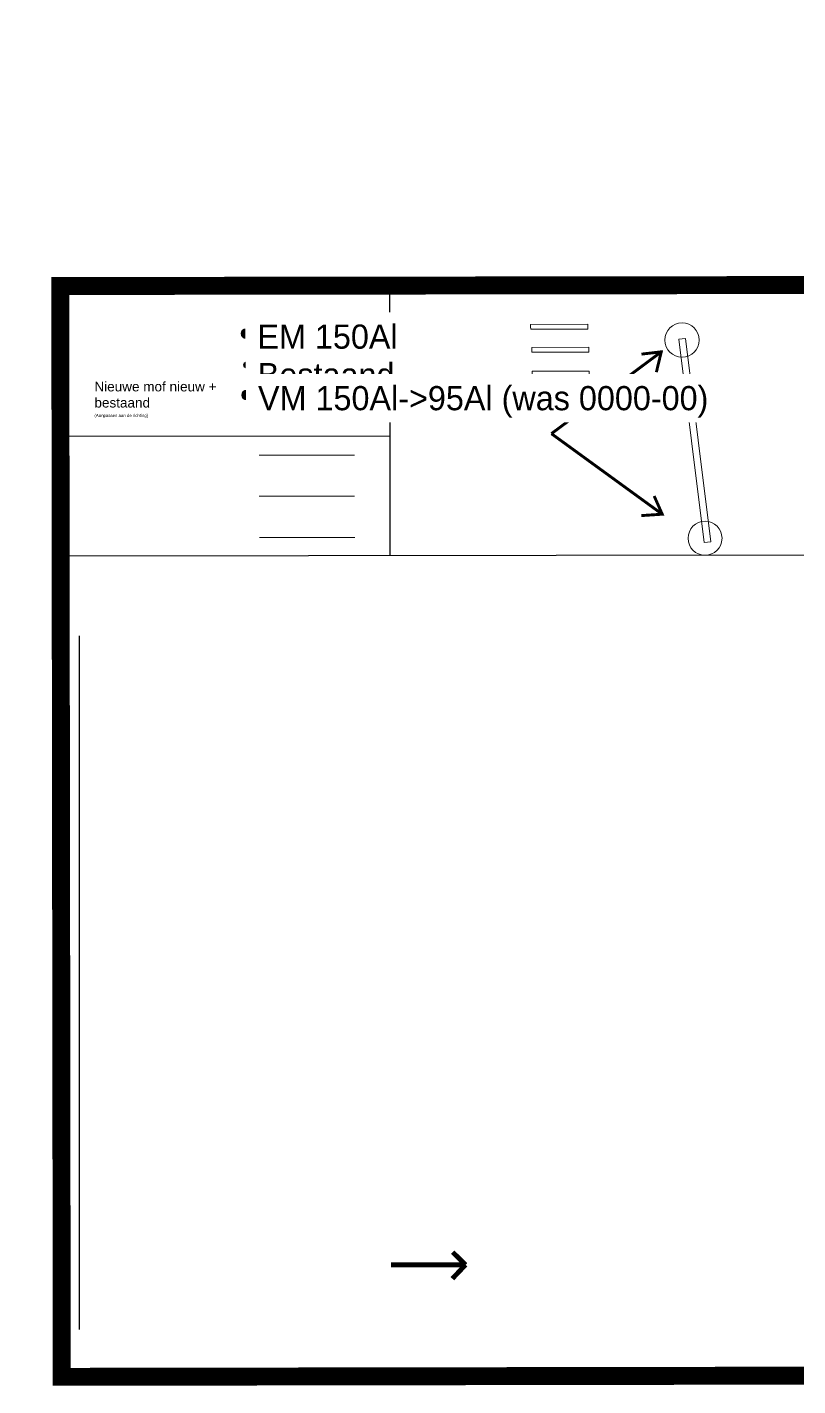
# Model space of a CAD drawing. Header units: metres. Extents: x 342 to 10732, y 11 to 2199.
# Drawn here: x 629.1 to 708.8, y 91.1 to 231.5 of the extents above; entities that cross this region are included whole.
import ezdxf
from ezdxf.enums import TextEntityAlignment as Align

# ---------------------------------------------------------------- set-up
doc = ezdxf.new("R2018")
doc.units = ezdxf.units.M
doc.linetypes.add('DASHDOT', pattern=[1, 0.5, -0.25, 0, -0.25])
doc.linetypes.add('DASHED', pattern=[0.75, 0.5, -0.25])
doc.layers.get('Defpoints').update_dxf_attribs({"lineweight": 5})
for name, color, linetype, lineweight in [('01 - Bestaande kabel', 125, 'Continuous', 0), ('01 - Geulbak', 18, 'Continuous', 0), ('01 - Mantelbuis', 6, 'Continuous', 0), ('Aansluiting LS K09', 104, 'DASHED', 0), ('Aansluiting LS K10', 1, 'DASHED', 0), ('Aansluiting MS', 6, 'DASHED', 0), ('Akkoord', 1, 'Continuous', 0), ('Knooppunt LS AM', 7, 'Continuous', 0)]:
    doc.layers.add(name, color=color, linetype=linetype, lineweight=lineweight)
doc.layers.add('01 - Station', color=7, linetype='Continuous')
doc.layers.add('01-Te Rooien Kabel', color=7, linetype='DASHDOT', lineweight=0, true_color=0x1940ff)
doc.layers.add('Aansluiting LS K05', color=7, linetype='DASHED', lineweight=0, true_color=0xeb00eb)
doc.styles.get("Standard").update_dxf_attribs({"font": 'arial.ttf'})
doc.styles.add('TM-0.5', font='', dxfattribs={"height": 0.5})
doc.styles.get('TM-0.5').set_extended_font_data('Arial Nova Light')
doc.dimstyles.get("Standard").update_dxf_attribs({"dimtxt": 0.18, "dimasz": 0.18, "dimexe": 0.18, "dimexo": 0.0625, "dimgap": 0.09, "dimtad": 0, "dimtih": 1, "dimtoh": 1, "dimdec": 4, "dimzin": 0, "dimdsep": 46, "dimtxsty": 'Standard', "dimcen": 0.09, "dimadec": 0, "dimazin": 0, "dimtfac": 1, "dimtdec": 4, "dimtofl": 0, "dimtmove": 0, "dimatfit": 3, "dimfxl": 1, "dimtolj": 1, "dimtzin": 0, "dimarcsym": 0})

# ---------------------------------------------------------------- blocks, each defined once
blk = doc.blocks.new('*D139')
at = {"layer": '01 - Station', "color": 0, "lineweight": -2, "transparency": 16777216}
for p, q in [((586.63, 172.63), (586.63, 173.38)), ((586.81, 173.2), (588.24, 173.2)), ((590.38, 173.2), (588.88, 173.2)), ((590.56, 172.63), (590.56, 173.38))]:
    blk.add_line(p, q, dxfattribs=at)
at = {"layer": '01 - Station', "color": 0, "transparency": 16777216}
for points in [[(586.81, 173.23), (586.81, 173.17), (586.63, 173.2)], [(590.38, 173.23), (590.38, 173.17), (590.56, 173.2)]]:
    blk.add_solid(points, dxfattribs=at)
at = {"layer": 'Defpoints', "color": 0, "transparency": 16777216}
for p in [(590.56, 173.2), (586.63, 172.57), (590.56, 172.57)]:
    blk.add_point(p, dxfattribs=at)
at = {"layer": '01 - Station', "color": 0, "transparency": 16777216, "insert": (588.56, 173.2), "char_height": 25, "attachment_point": 5}
blk.add_mtext('\\A1;{\\H0.0044x;\\P3.9220}', dxfattribs=at)
blk = doc.blocks.new('*D140')
at = {"layer": '01 - Station', "color": 0, "lineweight": -2, "transparency": 16777216}
for p, q in [((590.62, 172.57), (591.54, 172.57)), ((591.36, 172.39), (591.36, 170.42)), ((591.36, 168.17), (591.36, 170.13)), ((590.62, 167.99), (591.54, 167.99))]:
    blk.add_line(p, q, dxfattribs=at)
at = {"layer": '01 - Station', "color": 0, "transparency": 16777216}
for points in [[(591.33, 172.39), (591.39, 172.39), (591.36, 172.57)], [(591.33, 168.17), (591.39, 168.17), (591.36, 167.99)]]:
    blk.add_solid(points, dxfattribs=at)
at = {"layer": 'Defpoints', "color": 0, "transparency": 16777216}
for p in [(590.56, 172.57), (591.36, 172.57), (590.56, 167.99)]:
    blk.add_point(p, dxfattribs=at)
at = {"layer": '01 - Station', "color": 0, "transparency": 16777216, "insert": (591.36, 170.28), "char_height": 25, "attachment_point": 5}
blk.add_mtext('\\A1;{\\H0.0044x;4.5760}', dxfattribs=at)
blk = doc.blocks.new('*D130')
at = {"layer": '01 - Station', "color": 0, "lineweight": -2, "transparency": 16777216}
for p, q in [((586.6, 163.66), (586.6, 164.42)), ((590.52, 163.66), (590.52, 164.42)), ((586.78, 164.24), (588.25, 164.24)), ((590.34, 164.24), (588.88, 164.24))]:
    blk.add_line(p, q, dxfattribs=at)
at = {"layer": '01 - Station', "color": 0, "transparency": 16777216}
for points in [[(586.78, 164.27), (586.78, 164.21), (586.6, 164.24)], [(590.34, 164.27), (590.34, 164.21), (590.52, 164.24)]]:
    blk.add_solid(points, dxfattribs=at)
at = {"layer": 'Defpoints', "color": 0, "transparency": 16777216}
for p in [(586.6, 163.6), (590.52, 164.24), (590.52, 163.6)]:
    blk.add_point(p, dxfattribs=at)
at = {"layer": '01 - Station', "color": 0, "transparency": 16777216, "insert": (588.56, 164.24), "char_height": 25, "attachment_point": 5}
blk.add_mtext('\\A1;{\\H0.0044x;3.9220}', dxfattribs=at)
blk = doc.blocks.new('*D131')
at = {"layer": '01 - Station', "color": 0, "lineweight": -2, "transparency": 16777216}
for p, q in [((590.59, 163.6), (591.51, 163.6)), ((591.33, 163.42), (591.33, 161.46)), ((591.33, 159.21), (591.33, 161.17)), ((590.59, 159.03), (591.51, 159.03))]:
    blk.add_line(p, q, dxfattribs=at)
at = {"layer": '01 - Station', "color": 0, "transparency": 16777216}
for points in [[(591.3, 163.42), (591.36, 163.42), (591.33, 163.6)], [(591.3, 159.21), (591.36, 159.21), (591.33, 159.03)]]:
    blk.add_solid(points, dxfattribs=at)
at = {"layer": 'Defpoints', "color": 0, "transparency": 16777216}
for p in [(590.52, 163.6), (591.33, 163.6), (590.52, 159.03)]:
    blk.add_point(p, dxfattribs=at)
at = {"layer": '01 - Station', "color": 0, "transparency": 16777216, "insert": (591.33, 161.31), "char_height": 25, "attachment_point": 5}
blk.add_mtext('\\A1;{\\H0.0044x;4.5760}', dxfattribs=at)
blk = doc.blocks.new('*U205')
h = blk.add_hatch(color=0)
h.dxf.hatch_style = 1
h.paths.add_polyline_path([(0, 0.5), (0, -0.5, 0.414214), (0.5, 0, 0.414214)])
at = {"layer": '01 - Bestaande kabel'}
h = blk.add_hatch(color=256, dxfattribs=at)
h.dxf.hatch_style = 1
h.paths.add_polyline_path([(-0.5, 0, 0.414214), (0, -0.5), (0, 0.5, 0.414214)])
blk.add_lwpolyline([(0, 0.5), (0, -0.5)], dxfattribs=at)
at = {"layer": '01 - Station'}
blk.add_lwpolyline([(0, 0.5), (0, -0.5)], dxfattribs=at)
at = {"layer": 'Knooppunt LS AM'}
blk.add_circle((0, 0), 0.5, dxfattribs=at)
at = {"lineweight": 30, "flags": 104}
blk.add_attdef('MOF_TEKST', text='', height=0.45, dxfattribs=at).set_placement((1.18, 0.93), align=Align.TOP_LEFT)
blk = doc.blocks.new('NIEUWE MOF')
h = blk.add_hatch(color=0)
h.dxf.hatch_style = 1
edge = h.paths.add_edge_path()
edge.add_arc((0, 0), 0.5, 0, 360)
at = {"layer": 'Knooppunt LS AM'}
blk.add_circle((0, 0), 0.5, dxfattribs=at)
at = {"lineweight": 30, "flags": 104}
blk.add_attdef('MOF_TEKST', text='', height=0.45, dxfattribs=at).set_placement((1.18, 0.93), align=Align.TOP_LEFT)
blk = doc.blocks.new('BESTAANDE MOF')
at = {"layer": '01 - Bestaande kabel', "transparency": 33554687}
h = blk.add_hatch(color=256, dxfattribs=at)
h.dxf.hatch_style = 1
edge = h.paths.add_edge_path()
edge.add_arc((0, 0), 0.305, 0, 360)
at = {"color": 7, "true_color": 0xffffff}
blk.add_circle((0, 0), 0.305, dxfattribs=at)

msp = doc.modelspace()

# ---------------------------------------------------------------- linework, layer by layer
at = {"layer": '01 - Bestaande kabel', "const_width": 0.1}
msp.add_lwpolyline([(653.11085, 178.79761), (662.99457, 178.79761)], dxfattribs=at)
at = {"layer": '01 - Mantelbuis', "color": 6, "linetype": 'Continuous'}
for p, q in [((681.15682, 200.8111), (687.05764, 200.82598)), ((681.15682, 200.8111), (681.15745, 200.56111)), ((681.15808, 200.31111), (681.15745, 200.56111)), ((681.15808, 200.31111), (687.0589, 200.32598)), ((687.05764, 200.82598), (687.05827, 200.57598)), ((687.0589, 200.32598), (687.05827, 200.57598)), ((681.26331, 198.4336), (687.16413, 198.44847)), ((681.26331, 198.4336), (681.26394, 198.1836)), ((681.26457, 197.9336), (681.26394, 198.1836)), ((687.16413, 198.44847), (687.16476, 198.19847)), ((687.16539, 197.94847), (687.16476, 198.19847)), ((696.45461, 199.27995), (696.80192, 199.32324)), ((699.07433, 178.26265), (696.45461, 199.27995)), ((697.14923, 199.36654), (696.80192, 199.32324)), ((699.76896, 178.34924), (697.14923, 199.36654)), ((681.26457, 197.9336), (687.16539, 197.94847)), ((681.31808, 195.97074), (687.2189, 195.98561)), ((681.31808, 195.97074), (681.31871, 195.72074)), ((681.31935, 195.47074), (681.31871, 195.72074)), ((681.31935, 195.47074), (687.22016, 195.48561)), ((687.2189, 195.98561), (687.21953, 195.73561)), ((687.22016, 195.48561), (687.21953, 195.73561)), ((699.07433, 178.26265), (699.42165, 178.30595)), ((699.76896, 178.34924), (699.42165, 178.30595))]:
    msp.add_line(p, q, dxfattribs=at)
at = {"layer": '01 - Station'}
for points in [[(632.56494, 189.25046), (666.58641, 189.29564)], [(632.58147, 176.87618), (709.41058, 176.97821)], [(634.50453, 168.62815), (634.50453, 96.89519)]]:
    msp.add_lwpolyline(points, dxfattribs=at)
at = {"layer": '01 - Station', "const_width": 0.5}
for points in [[(674.43343, 103.59727), (673.09777, 104.89785)], [(666.72774, 103.59727), (674.43343, 103.59727)], [(674.43343, 103.59727), (673.06352, 102.15979)]]:
    msp.add_lwpolyline(points, dxfattribs=at)
at = {"layer": '01-Te Rooien Kabel', "ltscale": 0.0035, "const_width": 0.1}
msp.add_lwpolyline([(653.0814, 183.04837), (662.96513, 183.04837)], dxfattribs=at)
at = {"layer": 'Aansluiting LS K09', "linetype": 'Continuous', "const_width": 1.85405}
msp.add_lwpolyline([(799.81021, 205.00432), (799.95518, 92.27835), (632.69464, 92.01073), (632.54425, 204.78218), (799.81021, 205.00432)], dxfattribs=at)
at = {"layer": 'Aansluiting LS K10', "linetype": 'Continuous'}
for centre, radius in [((696.81011, 199.19096), 1.77201), ((699.17775, 178.70002), 1.75648)]:
    msp.add_circle(centre, radius, dxfattribs=at)
at = {"layer": 'Aansluiting MS', "ltscale": 0.0035, "const_width": 0.1}
msp.add_lwpolyline([(653.0814, 187.29914), (662.96513, 187.29914)], dxfattribs=at)
at = {"layer": 'Akkoord', "linetype": 'Continuous', "const_width": 0.3}
for points in [[(683.30444, 189.51713), (694.65624, 197.97936)], [(694.15098, 195.8789), (694.65624, 197.97936), (692.61068, 197.7406)], [(683.30444, 189.51713), (694.75607, 181.19048)], [(692.60032, 181.04918), (694.75607, 181.19048), (693.92061, 183.07286)]]:
    msp.add_lwpolyline(points, dxfattribs=at)

# ---------------------------------------------------------------- texts
at = {"insert": (636.07144, 194.88795), "char_height": 1, "attachment_point": 1, "style": 'TM-0.5'}
msp.add_mtext_dynamic_manual_height_columns('Nieuwe mof nieuw + bestaand^J{\\H0.31813x;(Aanpassen aan de richting)}', width=12.9354408, gutter_width=4.4034, heights=[8.34883], dxfattribs=at)
at = {"layer": '01 - Geulbak', "color": 7, "insert": (654.35797, 200.03011), "char_height": 0.45, "attachment_point": 1, "style": 'TM-0.5'}
msp.add_mtext_dynamic_manual_height_columns('VM U6s richting 022.648', width=23.3714101, gutter_width=2.5, heights=[0], dxfattribs=at)

# ---------------------------------------------------------------- dimensions: what is measured, and where the dimension line sits
at = {"layer": '01 - Station'}
dim = msp.add_linear_dim(base=(590.55564, 173.20475), p1=(586.63364, 172.56581), p2=(590.55564, 172.56581), text='{\\H0.0044x;\\P<>}', dimstyle='Standard', override={"dimtxt": 25, "dimfxlon": 0}, dxfattribs=at)
dim.commit()
dim.dimension.update_dxf_attribs({"geometry": '*D139', "text_midpoint": (588.55787, 173.20475), "dimtype": 160})
for base, p1, p2, picture, middle in [((591.35978, 172.56581), (590.55564, 167.98981), (590.55564, 172.56581), '*D140', (591.35978, 170.27781)), ((591.32911, 163.60232), (590.52497, 159.02632), (590.52497, 163.60232), '*D131', (591.32911, 161.31432))]:
    dim = msp.add_linear_dim(base=base, p1=p1, p2=p2, angle=90, text='{\\H0.0044x;<>}', dimstyle='Standard', override={"dimtxt": 25}, dxfattribs=at)
    dim.commit()
    dim.dimension.update_dxf_attribs({"geometry": picture, "text_midpoint": middle})
dim = msp.add_linear_dim(base=(590.52497, 164.2378), p1=(586.60297, 163.60232), p2=(590.52497, 163.60232), text='{\\H0.0044x;<>}', dimstyle='Standard', override={"dimtxt": 25}, dxfattribs=at)
dim.commit()
dim.dimension.update_dxf_attribs({"geometry": '*D130', "text_midpoint": (588.56397, 164.2378)})

# ---------------------------------------------------------------- next in the draw order: texts
at = {"layer": '01 - Bestaande kabel', "color": 7, "insert": (654.39988, 196.93513), "char_height": 0.45, "attachment_point": 1, "style": 'TM-0.5', "bg_fill": 3, "box_fill_scale": 1.5, "bg_fill_color": 256, "bg_fill_transparency": 0}
msp.add_mtext_dynamic_manual_height_columns('Bestaand', width=23.3714101, gutter_width=2.5, heights=[0], dxfattribs=at)

# ---------------------------------------------------------------- next in the draw order: linework, layer by layer
at = {"layer": '01 - Station'}
msp.add_lwpolyline([(666.56579, 204.82737), (666.60285, 176.92136)], dxfattribs=at)

# ---------------------------------------------------------------- next in the draw order: block references
ref = msp.add_blockref('BESTAANDE MOF', (651.82853, 196.61769))
lines = msp.add_mtext('Bestaand', dxfattribs={"insert": (652.95873, 196.82993), "char_height": 2.5, "attachment_point": 1, "bg_fill": 3, "box_fill_scale": 1.5, "bg_fill_color": 256, "bg_fill_transparency": 0})
ref.add_attrib('MOF_TEKST', '', (652.95873, 196.82993), dxfattribs={"flags": 104}).embed_mtext(lines)
at = {"layer": 'Aansluiting LS K05'}
ref = msp.add_blockref('NIEUWE MOF', (651.73929, 199.86801), dxfattribs=at)
lines = msp.add_mtext('EM 150Al', dxfattribs={"layer": '0', "insert": (652.91603, 200.80134), "char_height": 2.5, "attachment_point": 1, "bg_fill": 3, "box_fill_scale": 1.5, "bg_fill_color": 256, "bg_fill_transparency": 0})
ref.add_attrib('MOF_TEKST', '', (652.91603, 200.80134), dxfattribs={"flags": 104}).embed_mtext(lines)
ref = msp.add_blockref('*U205', (651.7991, 193.50742), dxfattribs=at)
lines = msp.add_mtext('VM 150Al->95Al (was 0000-00)', dxfattribs={"layer": '0', "insert": (652.97584, 194.44075), "char_height": 2.5, "attachment_point": 1, "bg_fill": 3, "box_fill_scale": 1.5, "bg_fill_color": 256, "bg_fill_transparency": 0})
ref.add_attrib('MOF_TEKST', '', (652.97584, 194.44075), dxfattribs={"flags": 104}).embed_mtext(lines)

doc.saveas('drawing.dxf')
